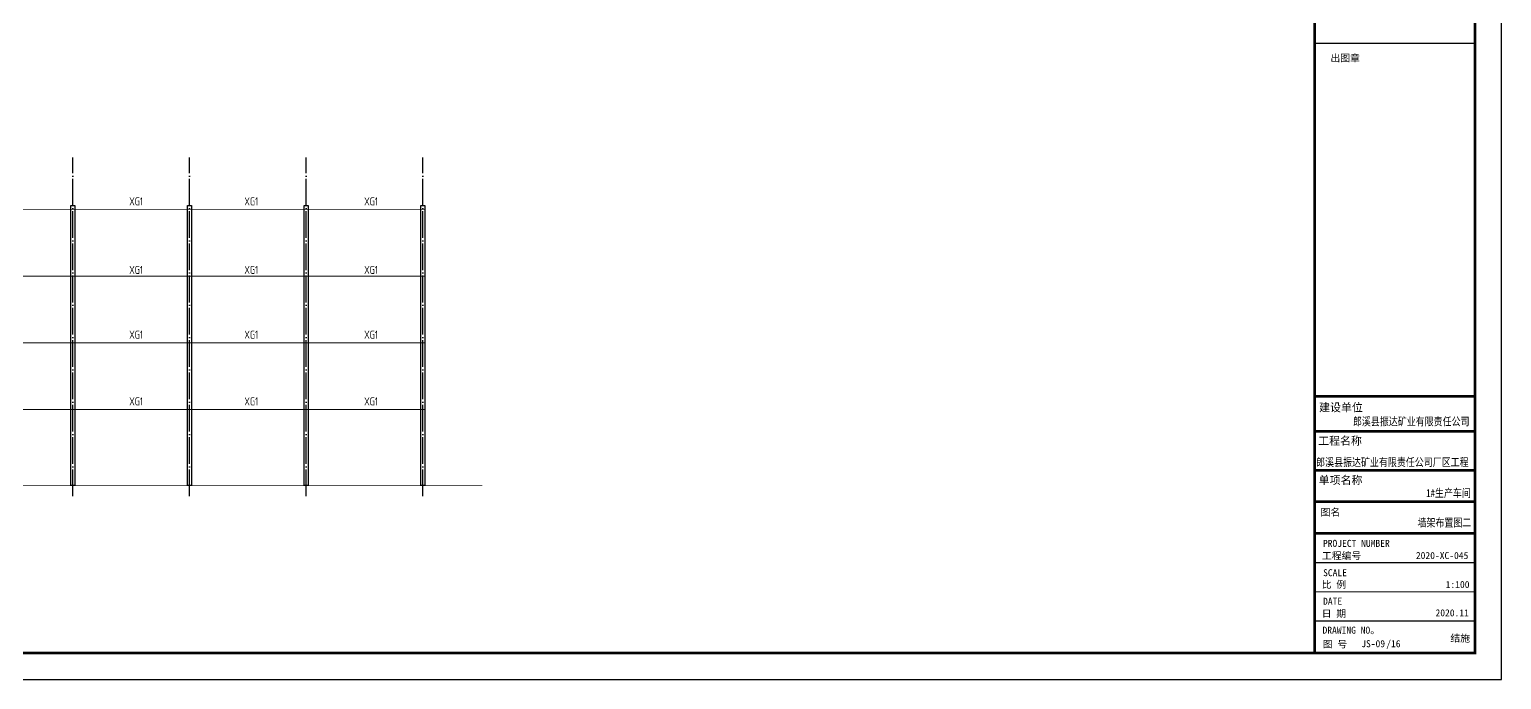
# Model space of a CAD drawing. Extents: x 69728788 to 150676229, y 15322671 to 43663798.
# Drawn here: x 75165439 to 75275784, y 20041303 to 20090026 of the extents above; entities that cross this region are included whole.
import ezdxf
from ezdxf.enums import TextEntityAlignment as Align

# ---------------------------------------------------------------- set-up
doc = ezdxf.new("R2010")
doc.units = 0
doc.header["$LTSCALE"] = 1000
doc.header["$MEASUREMENT"] = 0
doc.linetypes.add('DOTE', pattern=[2.42, 2, -0.2, 0.02, -0.2])
doc.layers.get('0').update_dxf_attribs({"linetype": 'CONTINUOUS'})
for name, color, linetype in [('DOTE', 251, 'DOTE'), ('PUB_TEXT', 7, 'CONTINUOUS'), ('PUB_TITLE', 4, 'CONTINUOUS'), ('S', 2, 'CONTINUOUS'), ('TEXT', 7, 'CONTINUOUS'), ('图框', 253, 'CONTINUOUS'), ('钢柱', 3, 'CONTINUOUS')]:
    doc.layers.add(name, color=color, linetype=linetype)
doc.styles.add('-黑体', font='simhei.ttf')
doc.styles.add('TSSD_Rein', font='atssdeng.shx', dxfattribs={"width": 0.7, "bigfont": 'atssdchn.shx'})
doc.styles.add('宋体', font='', dxfattribs={"width": 0.8})
doc.styles.add('黑体', font='simhei.ttf', dxfattribs={"width": 0.6, "height": 4.3})
doc.styles.get('宋体').set_extended_font_data('SimSun')

msp = doc.modelspace()

# ---------------------------------------------------------------- linework, layer by layer
at = {"const_width": 50}
msp.add_lwpolyline([(75122867.6, 20055841.7), (75199392.7, 20055841.7)], dxfattribs=at)
at = {"layer": 'DOTE'}
for p, q in [((75168688.5, 20055052.7), (75168688.5, 20080417.7)), ((75177438.5, 20055052.7), (75177438.5, 20080417.7)), ((75186188.5, 20055052.7), (75186188.5, 20080417.7)), ((75194938.5, 20055052.7), (75194938.5, 20080417.7))]:
    msp.add_line(p, q, dxfattribs=at)
at = {"layer": 'PUB_TITLE'}
msp.add_lwpolyline([(75107584.3, 20041302.8), (75275784.3, 20041302.8), (75275784.3, 20160102.8), (75107584.3, 20160102.8)], close=True, dxfattribs=at)
at = {"layer": 'PUB_TITLE', "const_width": 200}
msp.add_lwpolyline([(75112584.3, 20043302.8), (75273784.3, 20043302.8), (75273784.3, 20158102.8), (75112584.3, 20158102.8)], close=True, dxfattribs=at)
at = {"layer": 'S', "ltscale": 100, "const_width": 70}
for points in [[(75125763.5, 20076541.7), (75195088.5, 20076541.7)], [(75125763.5, 20071541.7), (75195088.5, 20071541.7)], [(75125763.5, 20066541.7), (75195088.5, 20066541.7)], [(75125763.5, 20061541.7), (75195088.5, 20061541.7)]]:
    msp.add_lwpolyline(points, dxfattribs=at)
at = {"layer": '图框', "color": 4}
for points, const_width in [([(75273784.3, 20043302.8), (75261765.8, 20043302.8), (75261765.8, 20158102.8), (75273784.3, 20158102.8)], 197.2), ([(75261765.8, 20062541.1), (75273740.6, 20062541.1)], 199.2), ([(75261765.8, 20059907.1), (75273744.3, 20059907.1)], 199.2), ([(75261765.8, 20056972.7), (75273784.3, 20056972.7)], 199.2), ([(75261765.8, 20054631.2), (75273784.3, 20054631.2)], 199.2), ([(75261765.8, 20052262.1), (75273784.3, 20052262.1)], 199.2), ([(75261765.8, 20050064.4), (75273784.3, 20050064.4)], 80.7), ([(75261765.8, 20047870.5), (75273784.3, 20047870.5)], 80.7), ([(75261765.8, 20045693.2), (75273784.3, 20045693.2)], 80.7)]:
    msp.add_lwpolyline(points, dxfattribs=dict(at, const_width=const_width))
at = {"layer": '图框', "color": 0, "const_width": 100}
msp.add_lwpolyline([(75261765.8, 20088976.9), (75273784.3, 20088976.9)], dxfattribs=at)
at = {"layer": '钢柱'}
for points in [[(75168538.5, 20076841.7), (75168838.5, 20076841.7), (75168838.5, 20055841.7), (75168538.5, 20055841.7)], [(75177288.5, 20076841.7), (75177588.5, 20076841.7), (75177588.5, 20055841.7), (75177288.5, 20055841.7)], [(75186038.5, 20076841.7), (75186338.5, 20076841.7), (75186338.5, 20055841.7), (75186038.5, 20055841.7)], [(75194788.5, 20076841.7), (75195088.5, 20076841.7), (75195088.5, 20055841.7), (75194788.5, 20055841.7)]]:
    msp.add_lwpolyline(points, close=True, dxfattribs=at)

# ---------------------------------------------------------------- texts
at = {"layer": 'PUB_TEXT', "style": 'TSSD_Rein', "width": 0.8}
for p in [(75173435.6, 20077140), (75182065.5, 20077140), (75191045.3, 20077140), (75173435.6, 20072006.1), (75182065.5, 20072006.1), (75191045.3, 20072006.1), (75173435.6, 20067150.9), (75182065.5, 20067150.9), (75191045.3, 20067150.9), (75173435.6, 20062150.9), (75182065.5, 20062150.9), (75191045.3, 20062150.9)]:
    msp.add_text('XG1', height=600, dxfattribs=at).set_placement(p, align=Align.MIDDLE)
at = {"layer": 'TEXT', "color": 3, "style": '-黑体', "width": 0.8}
for s, p in [('郎溪县振达矿业有限责任公司', (75264642.2, 20060344.8)), ('郎溪县振达矿业有限责任公司厂区工程', (75261885.6, 20057289.9)), ('1#生产车间', (75270138.3, 20054978.5)), ('墙架布置图二', (75269480.5, 20052764.2, -27.6))]:
    msp.add_text(s, height=600.3, dxfattribs=at).set_placement(p)
at = {"layer": '图框', "color": 4}
for s, height, style, p in [('出图章', 525.89, '黑体', (75262956.1, 20087616)), ('建设单位', 600, '黑体', (75262109.1, 20061395.7)), ('工程名称', 600, '黑体', (75262042.6, 20058892.6)), ('单项名称', 600, '黑体', (75262082.6, 20055945.3)), ('图名', 525.89, '黑体', (75262221.1, 20053581.1)), ('工程编号', 525.89, '黑体', (75262324, 20050318.5)), ('2020-XC-045', 525.888, '宋体', (75269360.7, 20050336.7)), ('比 例', 525.89, '黑体', (75262306.3, 20048161.5)), ('SCALE', 525.89, '黑体', (75262407.8, 20049047.4)), ('1:100', 525.89, '宋体', (75271593.7, 20048163.6)), ('日 期', 525.89, '黑体', (75262306.3, 20045984.2)), ('DATE', 525.89, '黑体', (75262405.1, 20046910.2)), ('2020.11', 525.89, '宋体', (75270832.5, 20046040.6)), ('DRAWING NO。', 525.888, '黑体', (75262363.6, 20044740.8)), ('图 号', 525.89, '黑体', (75262381, 20043690.7))]:
    msp.add_text(s, height=height, dxfattribs=dict(at, style=style)).set_placement(p)
at = {"layer": '图框', "color": 0, "style": '黑体'}
msp.add_text('PROJECT NUMBER', height=525.888, dxfattribs=at).set_placement((75262395, 20051248.1))
at = {"layer": '图框', "color": 3, "style": '宋体'}
for s, p in [('JS-09', (75265265.4, 20043727.4)), ('/16', (75267140.9, 20043727.4)), ('结施', (75271948.2, 20044135.7))]:
    msp.add_text(s, height=525.89, dxfattribs=at).set_placement(p)

doc.saveas('drawing.dxf')
